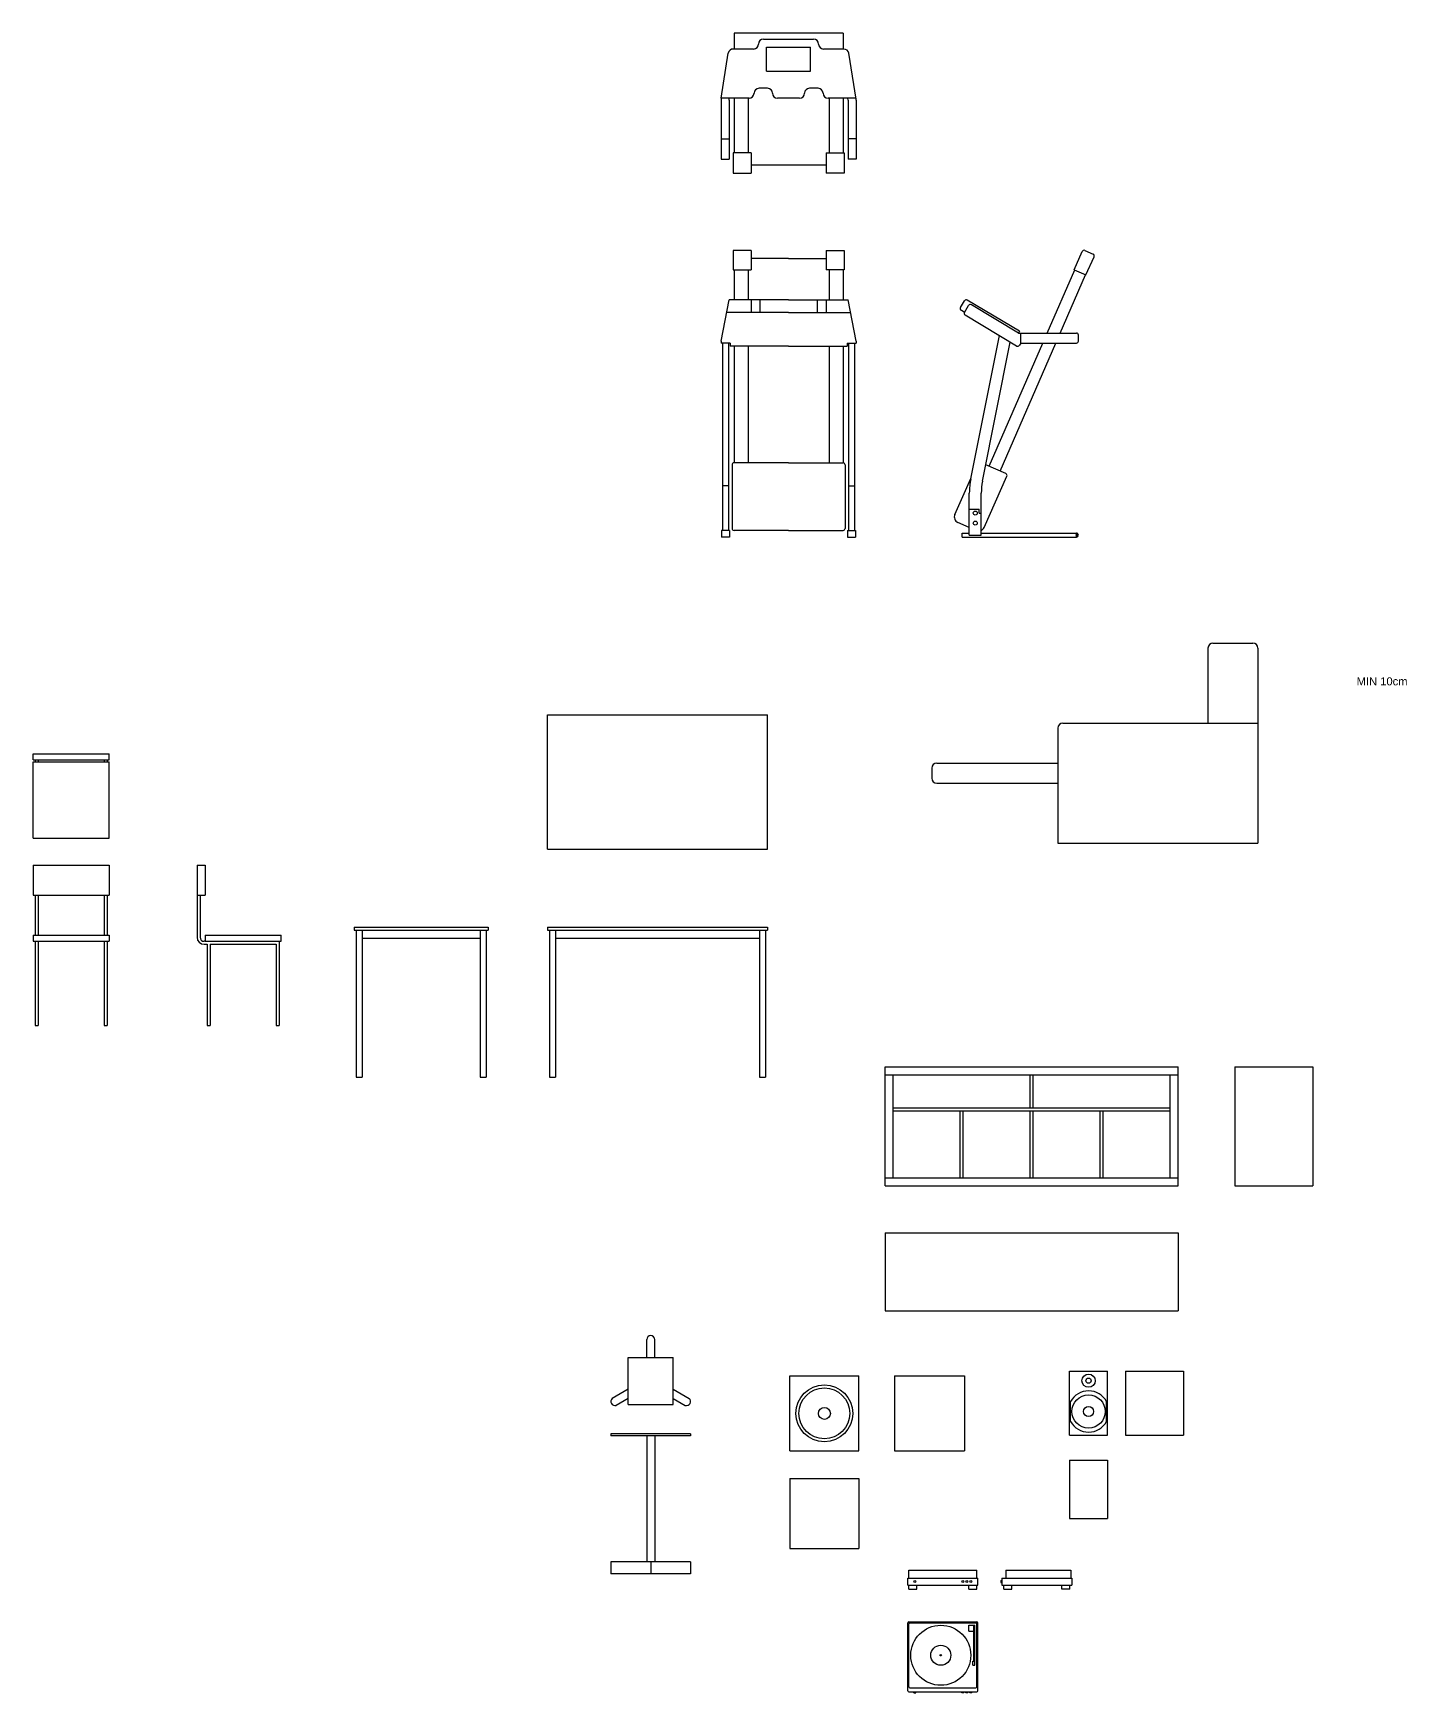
# Model space of a CAD drawing. Header units: millimetres. Extents: x 276 to 3422, y -1188 to 1441.
# Drawn here: x 276 to 963, y 611 to 1441 of the extents above; entities that cross this region are included whole.
import ezdxf
from ezdxf.lldxf.tags import DXFTag

# ---------------------------------------------------------------- set-up
doc = ezdxf.new("R2010")
doc.units = ezdxf.units.MM
tags = doc.linetypes.add('03B018', pattern=[5.4, 2.16, -3.24]).pattern_tags.tags
tags[6:7] = [DXFTag(74, 4), DXFTag(75, 0), DXFTag(340, '0'), DXFTag(46, 1.0), DXFTag(50, 0.0), DXFTag(44, 0.0), DXFTag(45, 0.0)]
tags[4:5] = [DXFTag(74, 4), DXFTag(75, 0), DXFTag(340, '0'), DXFTag(46, 1.0), DXFTag(50, 0.0), DXFTag(44, 0.0), DXFTag(45, 0.0)]

msp = doc.modelspace()

# ---------------------------------------------------------------- linework, layer by layer
for p, q in [((680.9, 1440.78), (626.4, 1440.78)), ((626.4, 1440.78), (626.4, 1432.87)), ((638.65, 1435.37), (638.65, 1435.37)), ((641.15, 1437.87), (666.15, 1437.87)), ((668.65, 1435.37), (668.65, 1435.37)), ((680.9, 1440.78), (680.9, 1432.87)), ((619.9, 1408.25), (623.55, 1430.77)), ((636.15, 1432.87), (626.02, 1432.87)), ((642.65, 1433.87), (664.65, 1433.87)), ((642.65, 1421.87), (642.65, 1433.87)), ((664.65, 1421.87), (664.65, 1433.87)), ((681.26, 1432.87), (671.15, 1432.87)), ((687.37, 1407.75), (683.73, 1430.76)), ((642.65, 1421.87), (664.65, 1421.87)), ((636.4, 1410.75), (636.4, 1410.75)), ((643.15, 1413.25), (638.9, 1413.25)), ((645.65, 1410.75), (645.65, 1410.75)), ((661.65, 1410.75), (661.65, 1410.75)), ((668.4, 1413.25), (664.15, 1413.25)), ((670.9, 1410.75), (670.9, 1410.75)), ((633.9, 1408.25), (619.9, 1408.25)), ((619.9, 1408.25), (619.9, 1377.87)), ((623.9, 1407.25), (624.05, 1408.25)), ((623.9, 1407.25), (623.9, 1377.87)), ((626.4, 1408.25), (626.4, 1380.91)), ((633.4, 1408.25), (633.4, 1380.91)), ((659.15, 1408.25), (648.15, 1408.25)), ((687.29, 1408.25), (673.4, 1408.25)), ((673.9, 1408.25), (673.9, 1380.91)), ((680.9, 1408.25), (680.9, 1380.91)), ((683.4, 1407.25), (683.24, 1408.25)), ((683.4, 1407.25), (683.4, 1377.87)), ((687.4, 1407.36), (687.4, 1377.87)), ((619.9, 1387.97), (623.9, 1387.97)), ((687.4, 1387.97), (683.4, 1387.97)), ((619.9, 1377.87), (623.9, 1377.87)), ((625.9, 1380.91), (625.9, 1370.82)), ((634.9, 1380.91), (625.9, 1380.91)), ((634.9, 1380.91), (634.9, 1370.82)), ((672.4, 1380.91), (672.4, 1370.82)), ((672.4, 1380.91), (681.4, 1380.91)), ((681.4, 1380.91), (681.4, 1370.82)), ((687.4, 1377.87), (683.4, 1377.87)), ((625.9, 1370.82), (634.9, 1370.82)), ((672.4, 1374.82), (634.9, 1374.82)), ((681.4, 1370.82), (672.4, 1370.82)), ((634.9, 1332.26), (625.9, 1332.26)), ((625.9, 1332.26), (625.9, 1322.59)), ((634.9, 1332.26), (634.9, 1322.59)), ((653.65, 1328.26), (634.9, 1328.26)), ((653.65, 1328.26), (672.4, 1328.26)), ((672.4, 1332.26), (681.4, 1332.26)), ((672.4, 1332.26), (672.4, 1322.59)), ((681.4, 1332.26), (681.4, 1322.59)), ((796.35, 1322.59), (800.42, 1331.73)), ((801.74, 1332.24), (805.85, 1330.41)), ((802.29, 1319.95), (806.36, 1329.09)), ((625.9, 1322.59), (634.9, 1322.59)), ((626.4, 1322.59), (626.4, 1307.54)), ((633.4, 1322.59), (633.4, 1307.54)), ((681.4, 1322.59), (672.4, 1322.59)), ((673.9, 1322.59), (673.9, 1307.54)), ((680.9, 1322.59), (680.9, 1307.54)), ((782.93, 1290.94), (796.66, 1322.46)), ((789.48, 1290.94), (802.14, 1320.02)), ((796.35, 1322.59), (802.29, 1319.95)), ((619.9, 1286.9), (623.9, 1307.54)), ((653.65, 1307.54), (623.9, 1307.54)), ((634.9, 1307.54), (634.9, 1301.25)), ((639.38, 1307.54), (639.38, 1301.25)), ((653.65, 1307.54), (683.4, 1307.54)), ((667.91, 1307.54), (667.91, 1301.25)), ((672.4, 1307.54), (672.4, 1301.25)), ((687.4, 1286.9), (683.4, 1307.54)), ((739.53, 1303.65), (741.59, 1307.08)), ((741.59, 1301.25), (739.87, 1302.28)), ((741.59, 1301.25), (743.65, 1304.68)), ((769.01, 1291.8), (742.96, 1307.43)), ((768.5, 1290.94), (745.02, 1305.03)), ((653.65, 1301.25), (622.67, 1301.25)), ((653.65, 1301.25), (684.62, 1301.25)), ((767.64, 1284.45), (741.93, 1299.88)), ((619.9, 1286.9), (619.9, 1285.94)), ((624.4, 1285.94), (619.9, 1285.94)), ((620.65, 1285.94), (620.65, 1192.33)), ((623.65, 1285.94), (623.65, 1192.33)), ((624.4, 1285.94), (624.4, 1284.31)), ((682.89, 1285.94), (687.4, 1285.94)), ((682.89, 1285.94), (682.89, 1284.31)), ((683.64, 1285.94), (683.64, 1192.33)), ((686.64, 1285.94), (686.64, 1192.33)), ((687.4, 1286.9), (687.4, 1285.94)), ((744.7, 1218.03), (759.02, 1289.63)), ((750.58, 1216.85), (764.48, 1286.35)), ((753.93, 1224.37), (780.75, 1285.94)), ((759.42, 1221.93), (787.3, 1285.94)), ((769.01, 1291.8), (768.5, 1290.94)), ((768.5, 1290.94), (797.5, 1290.94)), ((769.7, 1285.94), (769.02, 1284.8)), ((769.7, 1285.94), (769.7, 1290.94)), ((769.7, 1285.94), (797.5, 1285.94)), ((798.5, 1286.94), (798.5, 1289.94)), ((653.65, 1284.31), (624.4, 1284.31)), ((626.4, 1284.31), (626.4, 1226.07)), ((633.4, 1284.31), (633.4, 1226.07)), ((653.65, 1284.31), (682.89, 1284.31)), ((673.9, 1284.31), (673.9, 1226.07)), ((680.9, 1284.31), (680.9, 1226.07)), ((625.4, 1225.07), (625.4, 1193.33)), ((653.65, 1226.07), (626.4, 1226.07)), ((653.65, 1226.07), (680.9, 1226.07)), ((681.9, 1225.07), (681.9, 1193.33)), ((751.36, 1193.77), (762.75, 1219.35)), ((762.24, 1220.67), (752.24, 1225.12)), ((623.65, 1214.52), (620.65, 1214.52)), ((683.64, 1214.52), (686.64, 1214.52)), ((736.74, 1200.28), (744.74, 1218.25)), ((744, 1202.94), (744, 1210.97)), ((750, 1200.94), (750, 1210.97)), ((744, 1189.94), (744, 1202.94)), ((744, 1202.94), (749, 1202.94)), ((749, 1200.94), (749, 1202.94)), ((744, 1193.76), (738.26, 1196.32)), ((749, 1200.94), (750, 1200.94)), ((750, 1189.94), (750, 1200.94)), ((624.15, 1192.33), (620.15, 1192.33)), ((620.15, 1192.33), (620.15, 1188.94)), ((624.15, 1188.94), (620.15, 1188.94)), ((624.15, 1192.33), (624.15, 1188.94)), ((653.65, 1192.33), (626.4, 1192.33)), ((653.65, 1192.33), (680.9, 1192.33)), ((683.14, 1192.33), (687.14, 1192.33)), ((683.14, 1192.33), (683.14, 1188.94)), ((683.14, 1188.94), (687.14, 1188.94)), ((687.14, 1192.33), (687.14, 1188.94)), ((740.38, 1190.94), (744, 1190.94)), ((740.38, 1188.94), (740.38, 1190.94)), ((740.38, 1188.94), (797.5, 1188.94)), ((744, 1189.94), (750, 1189.94)), ((750, 1190.94), (797.5, 1190.94)), ((797.5, 1190.19), (797.5, 1190.94)), ((797.5, 1188.94), (797.5, 1189.69)), ((863.26, 1133.48), (863.26, 1095.98)), ((865.76, 1135.98), (885.76, 1135.98)), ((888.26, 1133.48), (888.26, 1035.98)), ((533.14, 1033.06), (533.14, 1100.06)), ((533.14, 1100.06), (643.14, 1100.06)), ((643.14, 1033.06), (643.14, 1100.06)), ((790.76, 1095.98), (888.26, 1095.98)), ((788.26, 1093.48), (788.26, 1035.98)), ((276.15, 1080.57), (314.15, 1080.57)), ((276.15, 1077.57), (276.15, 1080.57)), ((314.15, 1077.57), (314.15, 1080.57)), ((276.15, 1077.57), (314.15, 1077.57)), ((276.15, 1038.57), (276.15, 1076.57)), ((276.15, 1076.57), (314.15, 1076.57)), ((277.15, 1077.57), (277.15, 1076.57)), ((278.65, 1077.57), (278.65, 1076.57)), ((311.65, 1077.57), (311.65, 1076.57)), ((313.15, 1077.57), (313.15, 1076.57)), ((314.15, 1038.57), (314.15, 1076.57)), ((276.15, 1038.57), (314.15, 1038.57)), ((533.14, 1033.06), (643.14, 1033.06)), ((788.26, 1035.98), (888.26, 1035.98)), ((276.15, 1024.94), (314.15, 1024.94)), ((276.15, 1024.94), (276.15, 1009.94)), ((314.15, 1024.94), (314.15, 1009.94)), ((358.06, 1024.94), (362.06, 1024.94)), ((358.06, 1024.94), (358.06, 1009.94)), ((362.06, 1024.94), (362.06, 1009.94)), ((276.15, 1009.94), (314.15, 1009.94)), ((277.15, 1009.94), (277.15, 989.94)), ((278.65, 1009.94), (278.65, 989.94)), ((311.65, 1009.94), (311.65, 989.94)), ((313.15, 1009.94), (313.15, 989.94)), ((358.06, 1009.94), (362.06, 1009.94)), ((358.06, 1009.94), (358.06, 988.94)), ((359.56, 1009.94), (359.56, 988.94)), ((276.15, 989.94), (314.15, 989.94)), ((276.15, 989.94), (276.15, 986.94)), ((314.15, 989.94), (314.15, 986.94)), ((362.06, 989.94), (400.06, 989.94)), ((362.06, 989.94), (362.06, 986.94)), ((400.06, 986.94), (400.06, 989.94)), ((436.52, 993.98), (436.52, 992.48)), ((436.52, 993.98), (503.52, 993.98)), ((436.52, 992.48), (503.52, 992.48)), ((437.52, 992.48), (437.52, 918.98)), ((440.52, 992.48), (440.52, 918.98)), ((440.52, 988.48), (499.52, 988.48)), ((499.52, 992.48), (499.52, 918.98)), ((502.52, 992.48), (502.52, 918.98)), ((503.52, 993.98), (503.52, 992.48)), ((533.14, 993.98), (533.14, 992.48)), ((533.14, 993.98), (643.14, 993.98)), ((533.14, 992.48), (643.14, 992.48)), ((534.14, 992.48), (534.14, 918.98)), ((537.14, 992.48), (537.14, 918.98)), ((537.14, 988.48), (639.14, 988.48)), ((639.14, 992.48), (639.14, 918.98)), ((642.14, 992.48), (642.14, 918.98)), ((643.14, 993.98), (643.14, 992.48)), ((276.15, 986.94), (314.15, 986.94)), ((277.15, 986.94), (277.15, 944.94)), ((278.65, 986.94), (278.65, 944.94)), ((311.65, 986.94), (311.65, 944.94)), ((313.15, 986.94), (313.15, 944.94)), ((362.06, 986.94), (361.56, 986.94)), ((361.56, 985.44), (363.06, 985.44)), ((362.06, 986.94), (400.06, 986.94)), ((363.06, 985.44), (363.06, 944.94)), ((364.56, 985.44), (364.56, 944.94)), ((364.56, 985.44), (397.56, 985.44)), ((397.56, 985.44), (397.56, 944.94)), ((399.06, 986.94), (399.06, 944.94)), ((277.15, 944.94), (278.65, 944.94)), ((311.65, 944.94), (313.15, 944.94)), ((363.06, 944.94), (364.56, 944.94)), ((397.56, 944.94), (399.06, 944.94)), ((701.89, 864.8), (701.89, 924.3)), ((701.89, 924.3), (848.39, 924.3)), ((848.39, 864.8), (848.39, 924.3)), ((876.68, 924.3), (915.68, 924.3)), ((876.68, 924.3), (876.68, 864.8)), ((915.68, 924.3), (915.68, 864.8)), ((437.52, 918.98), (440.52, 918.98)), ((499.52, 918.98), (502.52, 918.98)), ((534.14, 918.98), (537.14, 918.98)), ((639.14, 918.98), (642.14, 918.98)), ((701.89, 920.3), (848.39, 920.3)), ((705.89, 868.8), (705.89, 920.3)), ((774.39, 903.8), (774.39, 920.3)), ((775.89, 903.8), (775.89, 920.3)), ((844.39, 868.8), (844.39, 920.3)), ((705.89, 903.8), (844.39, 903.8)), ((705.89, 902.3), (844.39, 902.3)), ((739.39, 868.8), (739.39, 902.3)), ((740.89, 868.8), (740.89, 902.3)), ((774.39, 868.8), (774.39, 902.3)), ((775.89, 868.8), (775.89, 902.3)), ((809.39, 868.8), (809.39, 902.3)), ((810.89, 868.8), (810.89, 902.3)), ((701.89, 868.8), (848.39, 868.8)), ((701.89, 864.8), (848.39, 864.8)), ((876.68, 864.8), (915.68, 864.8)), ((701.89, 841.25), (701.89, 802.25)), ((701.89, 841.25), (848.39, 841.25)), ((848.39, 841.25), (848.39, 802.25)), ((701.89, 802.25), (848.39, 802.25)), ((582.79, 778.9), (582.79, 787.88)), ((586.79, 778.9), (586.79, 787.88)), ((573.54, 755.4), (573.54, 778.9)), ((573.54, 778.9), (596.04, 778.9)), ((596.04, 755.4), (596.04, 778.9)), ((794.11, 740.16), (794.11, 772.16)), ((794.11, 772.16), (813.11, 772.16)), ((813.11, 740.16), (813.11, 772.16)), ((821.98, 772.16), (850.98, 772.16)), ((821.98, 772.16), (821.98, 740.16)), ((850.98, 772.16), (850.98, 740.16)), ((573.54, 763.05), (565.58, 758.53)), ((596.04, 763.05), (604.01, 758.53)), ((654.3, 732.28), (654.3, 769.78)), ((654.3, 769.78), (688.8, 769.78)), ((688.8, 732.28), (688.8, 769.78)), ((706.55, 769.78), (741.55, 769.78)), ((706.55, 769.78), (706.55, 732.28)), ((741.55, 769.78), (741.55, 732.28)), ((573.54, 758.45), (567.55, 755.05)), ((573.54, 755.4), (596.04, 755.4)), ((596.04, 758.45), (602.04, 755.05)), ((794.61, 746.95), (794.61, 756.97)), ((812.61, 746.95), (812.61, 756.97)), ((604.73, 740.85), (564.86, 740.85)), ((564.86, 740.85), (564.86, 739.85)), ((604.73, 739.85), (564.86, 739.85)), ((582.79, 739.85), (582.79, 676.85)), ((586.79, 739.85), (586.79, 676.85)), ((604.73, 740.85), (604.73, 739.85)), ((794.11, 740.16), (813.11, 740.16)), ((821.98, 740.16), (850.98, 740.16)), ((654.3, 732.28), (688.8, 732.28)), ((706.55, 732.28), (741.55, 732.28)), ((794.11, 727.58), (794.11, 698.58)), ((794.11, 727.58), (813.11, 727.58)), ((813.11, 727.58), (813.11, 698.58)), ((654.3, 718.48), (654.3, 683.48)), ((654.3, 718.48), (688.8, 718.48)), ((688.8, 718.48), (688.8, 683.48)), ((794.11, 698.58), (813.11, 698.58)), ((654.3, 683.48), (688.8, 683.48)), ((604.73, 676.85), (564.86, 676.85)), ((564.86, 676.85), (564.86, 670.85)), ((584.79, 676.85), (584.79, 670.85)), ((604.73, 676.85), (604.73, 670.85)), ((713.74, 672.75), (747.74, 672.75)), ((713.74, 668.75), (713.74, 672.75)), ((747.74, 668.75), (747.74, 672.75)), ((762.3, 672.75), (794.8, 672.75)), ((762.3, 672.75), (762.3, 668.75)), ((794.8, 672.75), (794.8, 668.75)), ((604.73, 670.85), (564.86, 670.85)), ((713.24, 665.25), (713.24, 668.75)), ((713.24, 668.75), (748.24, 668.75)), ((713.24, 665.25), (748.24, 665.25)), ((713.74, 663.25), (713.74, 665.25)), ((717.74, 663.25), (717.74, 665.25)), ((743.74, 663.25), (743.74, 665.25)), ((747.74, 663.25), (747.74, 665.25)), ((748.24, 665.25), (748.24, 668.75)), ((759.8, 667.5), (759.8, 666.5)), ((759.8, 667.5), (760.3, 667.5)), ((759.8, 666.5), (760.3, 666.5)), ((760.3, 668.75), (795.3, 668.75)), ((760.3, 668.75), (760.3, 665.25)), ((760.3, 665.25), (795.3, 665.25)), ((761.3, 663.25), (761.3, 665.25)), ((765.3, 663.25), (765.3, 665.25)), ((790.3, 663.25), (790.3, 665.25)), ((794.3, 663.25), (794.3, 665.25)), ((795.3, 668.75), (795.3, 665.25)), ((713.74, 663.25), (717.74, 663.25)), ((743.74, 663.25), (747.74, 663.25)), ((761.3, 663.25), (765.3, 663.25)), ((794.3, 663.25), (790.3, 663.25)), ((713.24, 612.39), (713.24, 646.39)), ((713.74, 646.89), (747.74, 646.89)), ((713.74, 614.39), (713.74, 645.89)), ((714.24, 646.39), (747.24, 646.39)), ((743.74, 645.14), (746.74, 645.14)), ((743.74, 642.14), (743.74, 645.14)), ((743.74, 642.14), (746.24, 642.14)), ((746.24, 627.14), (746.24, 645.14)), ((746.74, 625.14), (746.74, 645.14)), ((747.74, 614.39), (747.74, 645.89)), ((748.24, 612.39), (748.24, 646.39)), ((745.74, 625.14), (745.74, 627.14)), ((745.74, 627.14), (746.74, 627.14)), ((745.74, 625.14), (746.74, 625.14)), ((714.24, 613.89), (747.24, 613.89)), ((713.74, 611.89), (747.74, 611.89)), ((716.24, 611.39), (716.24, 611.89)), ((716.24, 611.39), (717.24, 611.39)), ((717.24, 611.39), (717.24, 611.89)), ((740.24, 611.39), (740.24, 611.89)), ((741.24, 611.39), (740.24, 611.39)), ((741.24, 611.39), (741.24, 611.89)), ((742.24, 611.39), (742.24, 611.89)), ((743.24, 611.39), (742.24, 611.39)), ((743.24, 611.39), (743.24, 611.89)), ((744.24, 611.39), (744.24, 611.89)), ((745.24, 611.39), (744.24, 611.39)), ((745.24, 611.39), (745.24, 611.89))]:
    msp.add_line(p, q)
at = {"linetype": '03B018'}
for p, q in [((725.26, 1073.48), (725.26, 1068.48)), ((727.76, 1075.98), (788.26, 1075.98)), ((727.76, 1065.98), (788.26, 1065.98))]:
    msp.add_line(p, q, dxfattribs=at)
for centre, radius in [((747, 1200.94), 1), ((747, 1195.94), 1), ((797.5, 1189.94), 0.25), ((671.55, 751.03), 14.2), ((671.55, 751.03), 12.7), ((803.61, 767.36), 3.3), ((803.61, 767.36), 1.3), ((803.61, 751.96), 8.3), ((671.55, 751.03), 3), ((803.61, 751.96), 2.5), ((716.74, 667), 0.5), ((740.74, 667), 0.5), ((742.74, 667), 0.5), ((744.74, 667), 0.5), ((729.74, 630.14), 15), ((729.74, 630.14), 5), ((729.74, 630.14), 0.35)]:
    msp.add_circle(centre, radius)
for centre, radius, start, end in [((636.15, 1435.37), 2.5, 270, 0), ((641.15, 1435.37), 2.5, 90, 180), ((666.15, 1435.37), 2.5, 0, 90), ((671.15, 1435.37), 2.5, 180, 270), ((626.02, 1430.37), 2.5, 90, 170.77301), ((681.26, 1430.37), 2.5, 8.97954, 90), ((633.9, 1410.75), 2.5, 270, 0), ((638.9, 1410.75), 2.5, 90, 180), ((643.15, 1410.75), 2.5, 0, 90), ((648.15, 1410.75), 2.5, 180, 270), ((659.15, 1410.75), 2.5, 270, 0), ((664.15, 1410.75), 2.5, 90, 180), ((668.4, 1410.75), 2.5, 0, 90), ((673.4, 1410.75), 2.5, 180, 270), ((684.9, 1407.36), 2.5, 0, 8.97954), ((801.33, 1331.32), 1, 66, 156), ((805.44, 1329.49), 1, 336, 66), ((740.39, 1303.14), 1, 149.03624, 239.03624), ((742.45, 1306.57), 1, 59.03624, 149.03624), ((744.5, 1304.17), 1, 59.03624, 149.03624), ((742.45, 1300.74), 1, 149.03624, 239.03624), ((797.5, 1289.94), 1, 0, 90), ((797.5, 1286.94), 1, 270, 0), ((768.16, 1285.31), 1, 239.03624, 329.03624), ((626.4, 1225.07), 1, 90, 180), ((680.9, 1225.07), 1, 0, 90), ((761.83, 1219.76), 1, 336, 66), ((780, 1210.97), 36, 168.69007, 180), ((780, 1210.97), 30, 168.69007, 180), ((739.48, 1199.06), 3, 156, 246), ((626.4, 1193.33), 1, 180, 270), ((680.9, 1193.33), 1, 270, 0), ((748.62, 1194.99), 3, 297.44371, 336), ((797.5, 1189.94), 1, 270, 90), ((797.5, 1189.94), 0.5, 270, 90), ((865.76, 1133.48), 2.5, 90, 180), ((885.76, 1133.48), 2.5, 0, 90), ((790.76, 1093.48), 2.5, 90, 180), ((361.56, 988.94), 3.5, 180, 270), ((361.56, 988.94), 2, 180, 270), ((584.79, 787.88), 2, 0, 180), ((566.89, 756.97), 2.04, 130.38586, 288.831), ((602.69, 756.97), 2.04, 251.169, 49.61414), ((803.61, 751.96), 10.3, 29.09833, 150.90167), ((803.61, 751.96), 10.3, 209.09833, 330.90167), ((713.74, 646.39), 0.5, 90, 180), ((714.24, 645.89), 0.5, 90, 180), ((747.24, 645.89), 0.5, 0, 90), ((747.74, 646.39), 0.5, 0, 90), ((714.24, 614.39), 0.5, 180, 270), ((747.24, 614.39), 0.5, 270, 0), ((713.74, 612.39), 0.5, 180, 270), ((747.74, 612.39), 0.5, 270, 0)]:
    msp.add_arc(centre, radius, start, end)
for centre, start, end in [((727.76, 1073.48), 90, 180), ((727.76, 1068.48), 180, 270)]:
    msp.add_arc(centre, 2.5, start, end, dxfattribs=at)

# ---------------------------------------------------------------- texts
at = {"insert": (950.28, 1116.85), "char_height": 4, "width": 33.9614, "attachment_point": 5}
msp.add_mtext('{\\fArial|b0|i0|c238|p0;MIN 10cm}', dxfattribs=at)

doc.saveas('drawing.dxf')
